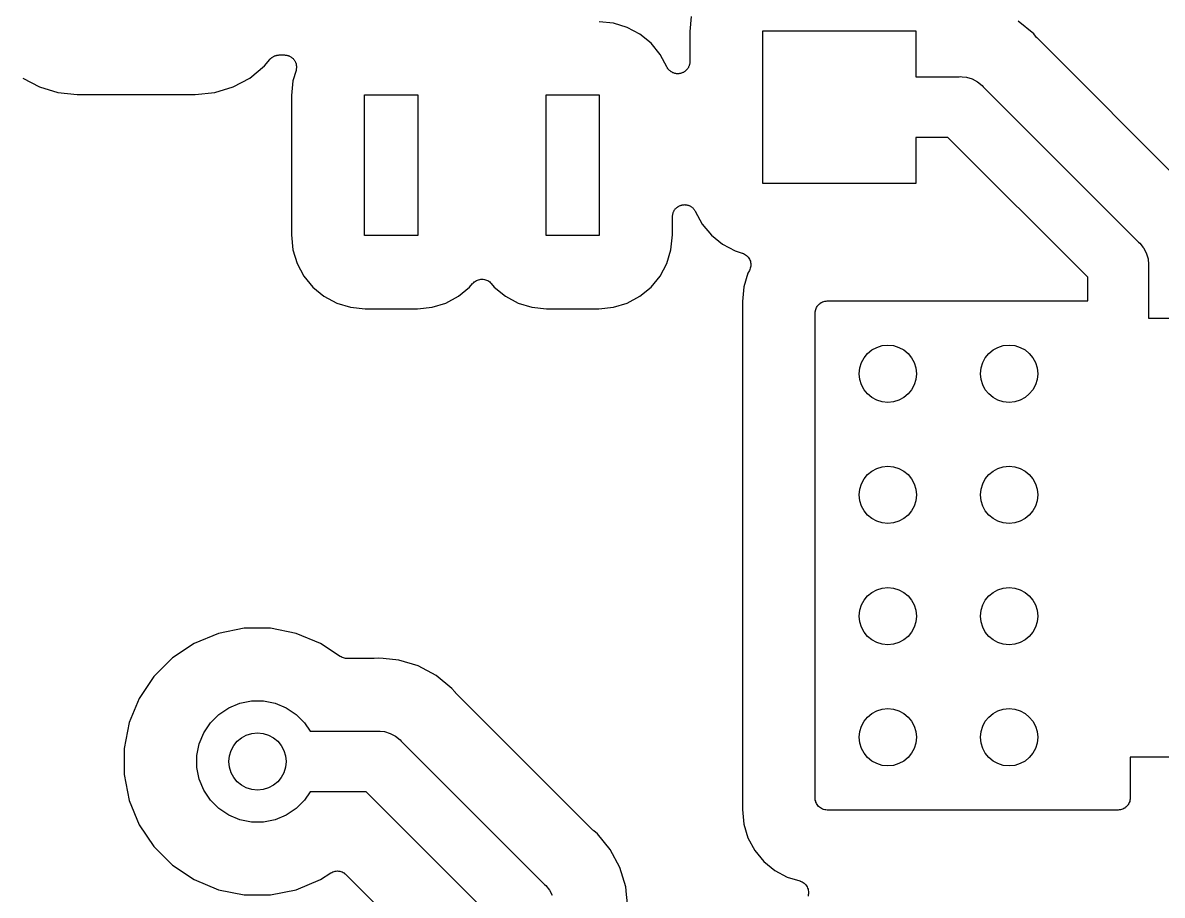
# Model space of a CAD drawing. Extents: x 122.4 to 185.8, y -118.8 to -64.3.
# Drawn here: x 139.27 to 151.21, y -83.7 to -74.55 of the extents above; entities that cross this region are included whole.
import ezdxf

# ---------------------------------------------------------------- set-up
doc = ezdxf.new("R2010")
doc.units = 0
doc.layers.add('BLACK', color=7, linetype='CONTINUOUS')

msp = doc.modelspace()

# ---------------------------------------------------------------- linework, layer by layer
at = {"layer": 'BLACK', "linetype": 'CONTINUOUS'}
for p, q in [((145.463, -74.56), (145.313, -74.5453)), ((145.606, -74.6036), (145.463, -74.56)), ((145.739, -74.6744), (145.606, -74.6036)), ((146.277, -74.4886), (146.262, -74.6442)), ((149.865, -74.671), (149.701, -74.5361)), ((145.855, -74.7696), (145.739, -74.6744)), ((146.262, -74.6442), (146.262, -74.9617)), ((147.028, -76.238), (147.028, -74.638)), ((147.028, -74.638), (148.628, -74.638)), ((148.628, -74.638), (148.628, -75.1205)), ((149.895, -74.7074), (149.865, -74.671)), ((149.899, -74.7111), (149.895, -74.7074)), ((149.902, -74.7153), (149.899, -74.7111)), ((149.903, -74.7166), (149.902, -74.7153)), ((151.47, -76.2838), (149.903, -74.7166)), ((145.95, -74.8856), (145.855, -74.7696)), ((141.805, -75.0072), (141.862, -74.9383)), ((141.862, -74.9383), (141.863, -74.937)), ((141.863, -74.937), (141.867, -74.9331)), ((141.867, -74.9331), (141.87, -74.9288)), ((141.87, -74.9288), (141.876, -74.9245)), ((141.876, -74.9245), (141.881, -74.9197)), ((141.881, -74.9197), (141.885, -74.9166)), ((141.885, -74.9166), (141.89, -74.9131)), ((141.89, -74.9131), (141.896, -74.9099)), ((141.896, -74.9099), (141.901, -74.9062)), ((141.901, -74.9062), (141.907, -74.9041)), ((141.907, -74.9041), (141.911, -74.9015)), ((141.911, -74.9015), (141.918, -74.8995)), ((141.918, -74.8995), (141.924, -74.897)), ((141.924, -74.897), (141.93, -74.8959)), ((141.93, -74.8959), (141.935, -74.8943)), ((141.935, -74.8943), (141.942, -74.8937)), ((141.942, -74.8937), (141.949, -74.8924)), ((141.949, -74.8924), (141.954, -74.8924)), ((141.954, -74.8924), (141.96, -74.8919)), ((141.96, -74.8919), (142.014, -74.8919)), ((142.014, -74.8919), (142.016, -74.8919)), ((142.016, -74.8919), (142.022, -74.8926)), ((142.022, -74.8926), (142.028, -74.8926)), ((142.028, -74.8926), (142.034, -74.8939)), ((142.034, -74.8939), (142.041, -74.8947)), ((142.041, -74.8947), (142.046, -74.8964)), ((142.046, -74.8964), (142.052, -74.8976)), ((142.052, -74.8976), (142.058, -74.9002)), ((142.058, -74.9002), (142.064, -74.9022)), ((142.064, -74.9022), (142.069, -74.905)), ((142.069, -74.905), (142.075, -74.9073)), ((142.075, -74.9073), (142.08, -74.9109)), ((142.08, -74.9109), (142.086, -74.9141)), ((142.086, -74.9141), (142.09, -74.9179)), ((142.09, -74.9179), (142.095, -74.9211)), ((142.095, -74.9211), (142.1, -74.9258)), ((142.1, -74.9258), (142.105, -74.93)), ((142.105, -74.93), (142.109, -74.9346)), ((142.109, -74.9346), (142.113, -74.9388)), ((142.113, -74.9388), (142.116, -74.9442)), ((142.116, -74.9442), (142.12, -74.9494)), ((142.12, -74.9494), (142.123, -74.9545)), ((142.123, -74.9545), (142.126, -74.9594)), ((142.126, -74.9594), (142.129, -74.9655)), ((146.023, -75.0215), (145.95, -74.8856)), ((146.262, -74.9634), (146.261, -74.9695)), ((146.262, -74.9617), (146.262, -74.9634)), ((141.651, -75.1335), (141.805, -75.0072)), ((142.136, -75.0558), (142.104, -75.1616)), ((142.129, -74.9655), (142.132, -74.9713)), ((142.132, -74.9713), (142.134, -74.9769)), ((142.134, -74.9769), (142.136, -74.9823)), ((142.136, -74.9823), (142.137, -74.9888)), ((142.137, -75.05), (142.136, -75.0558)), ((142.137, -74.9888), (142.139, -74.9951)), ((142.139, -75.0444), (142.137, -75.05)), ((142.139, -74.9951), (142.139, -75.0009)), ((142.139, -75.0009), (142.141, -75.0067)), ((142.141, -75.0315), (142.139, -75.0379)), ((142.139, -75.0379), (142.139, -75.0444)), ((142.141, -75.0067), (142.141, -75.0132)), ((142.141, -75.0132), (142.141, -75.0198)), ((142.141, -75.0198), (142.141, -75.0256)), ((142.141, -75.0256), (142.141, -75.0315)), ((146.026, -75.0266), (146.023, -75.0215)), ((146.029, -75.0319), (146.026, -75.0266)), ((146.033, -75.0369), (146.029, -75.0319)), ((146.036, -75.0421), (146.033, -75.0369)), ((146.041, -75.0464), (146.036, -75.0421)), ((146.045, -75.0511), (146.041, -75.0464)), ((146.049, -75.0552), (146.045, -75.0511)), ((146.054, -75.0597), (146.049, -75.0552)), ((146.059, -75.0631), (146.054, -75.0597)), ((146.064, -75.0669), (146.059, -75.0631)), ((146.069, -75.07), (146.064, -75.0669)), ((146.075, -75.0735), (146.069, -75.07)), ((146.08, -75.0758), (146.075, -75.0735)), ((146.085, -75.0787), (146.08, -75.0758)), ((146.092, -75.0806), (146.085, -75.0787)), ((146.097, -75.0831), (146.092, -75.0806)), ((146.103, -75.0843), (146.097, -75.0831)), ((146.171, -75.0834), (146.165, -75.0846)), ((146.176, -75.0811), (146.171, -75.0834)), ((146.182, -75.0794), (146.176, -75.0811)), ((146.188, -75.0765), (146.182, -75.0794)), ((146.194, -75.0741), (146.188, -75.0765)), ((146.199, -75.0707), (146.194, -75.0741)), ((146.204, -75.0679), (146.199, -75.0707)), ((146.209, -75.0639), (146.204, -75.0679)), ((146.214, -75.0605), (146.209, -75.0639)), ((146.219, -75.0562), (146.214, -75.0605)), ((146.224, -75.0524), (146.219, -75.0562)), ((146.228, -75.0475), (146.224, -75.0524)), ((146.232, -75.0431), (146.228, -75.0475)), ((146.236, -75.0381), (146.232, -75.0431)), ((146.239, -75.0334), (146.236, -75.0381)), ((146.243, -75.0279), (146.239, -75.0334)), ((146.246, -75.0226), (146.243, -75.0279)), ((146.249, -75.017), (146.246, -75.0226)), ((146.251, -75.0117), (146.249, -75.017)), ((146.253, -75.0056), (146.251, -75.0117)), ((146.256, -74.9998), (146.253, -75.0056)), ((146.257, -74.9939), (146.256, -74.9998)), ((146.259, -74.9881), (146.257, -74.9939)), ((146.26, -74.9818), (146.259, -74.9881)), ((146.261, -74.9755), (146.26, -74.9818)), ((146.261, -74.9695), (146.261, -74.9755)), ((139.273, -75.1335), (139.448, -75.2274)), ((141.476, -75.2274), (141.651, -75.1335)), ((142.104, -75.1616), (142.088, -75.3172)), ((146.109, -75.0861), (146.103, -75.0843)), ((146.115, -75.0867), (146.109, -75.0861)), ((146.122, -75.088), (146.115, -75.0867)), ((146.128, -75.088), (146.122, -75.088)), ((146.134, -75.0887), (146.128, -75.088)), ((146.14, -75.0881), (146.134, -75.0887)), ((146.146, -75.0881), (146.14, -75.0881)), ((146.152, -75.087), (146.146, -75.0881)), ((146.158, -75.0864), (146.152, -75.087)), ((146.165, -75.0846), (146.158, -75.0864)), ((148.628, -75.1205), (149.082, -75.1205)), ((149.082, -75.1205), (149.098, -75.119)), ((149.098, -75.119), (149.114, -75.1205)), ((149.114, -75.1205), (149.16, -75.1251)), ((149.16, -75.1251), (149.22, -75.1432)), ((149.22, -75.1432), (149.275, -75.1727)), ((149.275, -75.1727), (149.324, -75.2124)), ((139.448, -75.2274), (139.639, -75.2852)), ((139.639, -75.2852), (139.843, -75.3053)), ((139.843, -75.3053), (141.081, -75.3053)), ((141.081, -75.3053), (141.285, -75.2852)), ((141.285, -75.2852), (141.476, -75.2274)), ((142.088, -75.3172), (142.088, -76.778)), ((142.855, -76.7842), (142.855, -75.311)), ((142.855, -75.311), (143.413, -75.311)), ((143.413, -75.311), (143.413, -76.7842)), ((144.755, -76.7842), (144.755, -75.311)), ((144.755, -75.311), (145.313, -75.311)), ((145.313, -75.311), (145.313, -76.7842)), ((149.324, -75.2124), (149.334, -75.2245)), ((149.334, -75.2245), (150.962, -76.8535)), ((148.966, -75.7555), (148.628, -75.7555)), ((148.628, -75.7555), (148.628, -76.238)), ((150.431, -77.2205), (148.966, -75.7555)), ((148.628, -76.238), (147.028, -76.238)), ((146.099, -76.5212), (146.102, -76.5156)), ((146.102, -76.5156), (146.106, -76.5109)), ((146.106, -76.5109), (146.109, -76.5059)), ((146.109, -76.5059), (146.114, -76.5015)), ((146.114, -76.5015), (146.118, -76.4966)), ((146.118, -76.4966), (146.123, -76.4928)), ((146.123, -76.4928), (146.127, -76.4885)), ((146.127, -76.4885), (146.132, -76.4851)), ((146.132, -76.4851), (146.137, -76.4811)), ((146.137, -76.4811), (146.143, -76.4783)), ((146.143, -76.4783), (146.148, -76.4749)), ((146.148, -76.4749), (146.153, -76.4725)), ((146.153, -76.4725), (146.159, -76.4696)), ((146.159, -76.4696), (146.165, -76.4679)), ((146.165, -76.4679), (146.171, -76.4656)), ((146.171, -76.4656), (146.177, -76.4644)), ((146.177, -76.4644), (146.183, -76.4626)), ((146.183, -76.4626), (146.189, -76.462)), ((146.189, -76.462), (146.195, -76.4609)), ((146.195, -76.4609), (146.201, -76.4609)), ((146.201, -76.4609), (146.208, -76.4603)), ((146.208, -76.4603), (146.214, -76.461)), ((146.214, -76.461), (146.22, -76.461)), ((146.22, -76.461), (146.226, -76.4623)), ((146.226, -76.4623), (146.232, -76.4629)), ((146.232, -76.4629), (146.238, -76.4647)), ((146.238, -76.4647), (146.244, -76.4659)), ((146.244, -76.4659), (146.25, -76.4684)), ((146.25, -76.4684), (146.256, -76.4703)), ((146.256, -76.4703), (146.261, -76.4732)), ((146.261, -76.4732), (146.267, -76.4755)), ((146.267, -76.4755), (146.272, -76.479)), ((146.272, -76.479), (146.278, -76.4821)), ((146.278, -76.4821), (146.282, -76.4859)), ((146.282, -76.4859), (146.287, -76.4893)), ((146.287, -76.4893), (146.292, -76.4938)), ((146.292, -76.4938), (146.297, -76.4979)), ((146.297, -76.4979), (146.301, -76.5026)), ((146.301, -76.5026), (146.305, -76.5069)), ((146.305, -76.5069), (146.308, -76.5121)), ((146.308, -76.5121), (146.312, -76.5171)), ((146.08, -76.5735), (146.082, -76.5673)), ((146.08, -76.5795), (146.08, -76.5735)), ((146.08, -76.5856), (146.08, -76.5795)), ((146.08, -76.5873), (146.08, -76.5856)), ((146.08, -76.778), (146.08, -76.5873)), ((146.082, -76.5609), (146.084, -76.5551)), ((146.082, -76.5673), (146.082, -76.5609)), ((146.084, -76.5551), (146.086, -76.5492)), ((146.086, -76.5492), (146.088, -76.5434)), ((146.088, -76.5434), (146.09, -76.5373)), ((146.09, -76.5373), (146.093, -76.532)), ((146.093, -76.532), (146.095, -76.5264)), ((146.095, -76.5264), (146.099, -76.5212)), ((146.312, -76.5171), (146.315, -76.5224)), ((146.315, -76.5224), (146.319, -76.5275)), ((146.319, -76.5275), (146.391, -76.6634)), ((146.391, -76.6634), (146.487, -76.7794)), ((142.088, -76.778), (142.104, -76.9336)), ((143.413, -76.7842), (142.855, -76.7842)), ((145.313, -76.7842), (144.755, -76.7842)), ((146.064, -76.9336), (146.08, -76.778)), ((146.487, -76.7794), (146.603, -76.8746)), ((150.962, -76.8535), (150.975, -76.8634)), ((150.975, -76.8634), (151.011, -76.9077)), ((142.104, -76.9336), (142.147, -77.0772)), ((146.021, -77.0772), (146.064, -76.9336)), ((146.603, -76.8746), (146.735, -76.9454)), ((146.735, -76.9454), (146.811, -76.9684)), ((146.811, -76.9684), (146.812, -76.9687)), ((146.812, -76.9687), (146.812, -76.9687)), ((146.812, -76.9687), (146.812, -76.9687)), ((146.812, -76.9687), (146.813, -76.9689)), ((146.813, -76.9689), (146.824, -76.9737)), ((146.824, -76.9737), (146.835, -76.9784)), ((146.835, -76.9784), (146.835, -76.9786)), ((146.835, -76.9786), (146.835, -76.9787)), ((146.835, -76.9787), (146.845, -76.9855)), ((146.845, -76.9855), (146.855, -76.9923)), ((146.855, -76.9923), (146.855, -76.9925)), ((146.855, -76.9925), (146.856, -76.9928)), ((146.856, -76.9928), (146.864, -77.0013)), ((151.011, -76.9077), (151.014, -76.9118)), ((151.014, -76.9118), (151.044, -76.9669)), ((151.044, -76.9669), (151.062, -77.0268)), ((142.147, -77.0772), (142.218, -77.2096)), ((145.95, -77.2096), (146.021, -77.0772)), ((146.864, -77.0013), (146.873, -77.0099)), ((146.873, -77.0099), (146.873, -77.0102)), ((146.873, -77.0102), (146.873, -77.0105)), ((146.873, -77.0105), (146.88, -77.0206)), ((146.88, -77.0206), (146.886, -77.0306)), ((146.886, -77.0306), (146.886, -77.0309)), ((146.886, -77.0309), (146.887, -77.0313)), ((146.887, -77.0313), (146.891, -77.0425)), ((146.891, -77.0425), (146.896, -77.0535)), ((146.896, -77.0535), (146.896, -77.0539)), ((146.896, -77.0539), (146.896, -77.0542)), ((146.896, -77.0542), (146.898, -77.0661)), ((146.898, -77.0661), (146.9, -77.0778)), ((146.9, -77.1034), (146.898, -77.1153)), ((146.9, -77.0778), (146.9, -77.0782)), ((146.9, -77.0782), (146.9, -77.0786)), ((146.9, -77.0786), (146.9, -77.0906)), ((146.9, -77.0906), (146.9, -77.1026)), ((146.9, -77.1026), (146.9, -77.103)), ((146.9, -77.103), (146.9, -77.1034)), ((151.062, -77.0268), (151.068, -77.089)), ((151.068, -77.089), (151.066, -77.1046)), ((151.066, -77.1046), (151.066, -77.65)), ((142.218, -77.2096), (142.313, -77.3256)), ((145.855, -77.3256), (145.95, -77.2096)), ((146.871, -77.1786), (146.827, -77.3215)), ((146.886, -77.1498), (146.871, -77.1786)), ((146.891, -77.1387), (146.886, -77.1498)), ((146.895, -77.1277), (146.891, -77.1387)), ((146.898, -77.1153), (146.895, -77.1269)), ((146.895, -77.1269), (146.895, -77.1273)), ((146.895, -77.1273), (146.895, -77.1277)), ((150.431, -77.47), (150.431, -77.2205)), ((142.313, -77.3256), (142.429, -77.4208)), ((143.839, -77.4208), (143.955, -77.3256)), ((143.955, -77.3256), (143.986, -77.2878)), ((143.986, -77.2871), (143.987, -77.2865)), ((143.986, -77.2878), (143.986, -77.2871)), ((143.986, -77.2871), (143.986, -77.2871)), ((143.986, -77.2871), (143.986, -77.2871)), ((143.987, -77.2865), (143.996, -77.278)), ((143.996, -77.278), (144.004, -77.2697)), ((144.004, -77.2695), (144.005, -77.2692)), ((144.004, -77.2697), (144.004, -77.2695)), ((144.005, -77.2692), (144.015, -77.2627)), ((144.015, -77.2627), (144.025, -77.256)), ((144.025, -77.2559), (144.026, -77.2557)), ((144.025, -77.256), (144.025, -77.2559)), ((144.026, -77.2557), (144.037, -77.2513)), ((144.037, -77.2513), (144.048, -77.2467)), ((144.048, -77.2466), (144.049, -77.2465)), ((144.048, -77.2467), (144.048, -77.2466)), ((144.049, -77.2465), (144.06, -77.2442)), ((144.06, -77.2442), (144.072, -77.242)), ((144.072, -77.242), (144.073, -77.2419)), ((144.072, -77.242), (144.072, -77.242)), ((144.073, -77.2419), (144.085, -77.242)), ((144.085, -77.242), (144.097, -77.2421)), ((144.097, -77.2421), (144.097, -77.2421)), ((144.097, -77.2421), (144.098, -77.2421)), ((144.098, -77.2421), (144.109, -77.2446)), ((144.109, -77.2446), (144.121, -77.247)), ((144.121, -77.247), (144.122, -77.2471)), ((144.122, -77.2471), (144.122, -77.2472)), ((144.122, -77.2472), (144.133, -77.2519)), ((144.133, -77.2519), (144.144, -77.2565)), ((144.144, -77.2565), (144.144, -77.2567)), ((144.144, -77.2567), (144.145, -77.2569)), ((144.145, -77.2569), (144.155, -77.2637)), ((144.155, -77.2637), (144.165, -77.2703)), ((144.165, -77.2703), (144.165, -77.2706)), ((144.165, -77.2706), (144.165, -77.2708)), ((144.165, -77.2708), (144.174, -77.2795)), ((144.174, -77.2795), (144.182, -77.2878)), ((144.182, -77.2878), (144.213, -77.3256)), ((144.213, -77.3256), (144.329, -77.4208)), ((145.739, -77.4208), (145.855, -77.3256)), ((146.827, -77.3215), (146.812, -77.4762)), ((142.429, -77.4208), (142.562, -77.4916)), ((143.706, -77.4916), (143.839, -77.4208)), ((144.329, -77.4208), (144.462, -77.4916)), ((145.606, -77.4916), (145.739, -77.4208)), ((147.689, -77.4712), (147.701, -77.47)), ((147.701, -77.47), (150.431, -77.47)), ((142.562, -77.4916), (142.705, -77.5352)), ((142.705, -77.5352), (142.861, -77.5505)), ((142.861, -77.5505), (143.407, -77.5505)), ((143.407, -77.5505), (143.563, -77.5352)), ((143.563, -77.5352), (143.706, -77.4916)), ((144.462, -77.4916), (144.605, -77.5352)), ((144.605, -77.5352), (144.761, -77.5505)), ((144.761, -77.5505), (145.307, -77.5505)), ((145.307, -77.5505), (145.463, -77.5352)), ((145.463, -77.5352), (145.606, -77.4916)), ((146.812, -77.4762), (146.812, -82.7978)), ((147.574, -77.5952), (147.575, -77.5833)), ((147.575, -77.5833), (147.577, -77.5715)), ((147.577, -77.5706), (147.58, -77.5592)), ((147.577, -77.571), (147.577, -77.5706)), ((147.577, -77.5715), (147.577, -77.571)), ((147.58, -77.5592), (147.584, -77.5478)), ((147.584, -77.547), (147.59, -77.5365)), ((147.584, -77.5474), (147.584, -77.547)), ((147.584, -77.5478), (147.584, -77.5474)), ((147.59, -77.5365), (147.596, -77.526)), ((147.596, -77.5252), (147.604, -77.5161)), ((147.596, -77.5256), (147.596, -77.5252)), ((147.596, -77.526), (147.596, -77.5256)), ((147.604, -77.5161), (147.612, -77.5069)), ((147.612, -77.5063), (147.621, -77.4988)), ((147.612, -77.5066), (147.612, -77.5063)), ((147.612, -77.5069), (147.612, -77.5066)), ((147.621, -77.4988), (147.631, -77.4912)), ((147.631, -77.4907), (147.642, -77.4852)), ((147.631, -77.491), (147.631, -77.4907)), ((147.631, -77.4912), (147.631, -77.491)), ((147.642, -77.4852), (147.653, -77.4796)), ((147.653, -77.4792), (147.665, -77.4759)), ((147.653, -77.4795), (147.653, -77.4792)), ((147.653, -77.4796), (147.653, -77.4795)), ((147.665, -77.4759), (147.676, -77.4724)), ((147.676, -77.4724), (147.677, -77.4724)), ((147.677, -77.4723), (147.689, -77.4712)), ((147.677, -77.4724), (147.677, -77.4723)), ((147.574, -77.5961), (147.574, -77.5952)), ((147.574, -77.597), (147.574, -77.5961)), ((147.574, -77.5961), (147.574, -77.5961)), ((147.574, -77.5961), (147.574, -77.5961)), ((147.574, -82.677), (147.574, -77.597)), ((151.066, -77.65), (151.299, -77.65)), ((141.594, -80.899), (141.325, -80.9527)), ((141.87, -80.899), (141.594, -80.899)), ((142.139, -80.9527), (141.87, -80.899)), ((141.325, -80.9527), (141.07, -81.058)), ((142.394, -81.058), (142.139, -80.9527)), ((141.07, -81.058), (140.841, -81.2109)), ((142.599, -81.1951), (142.394, -81.058)), ((140.841, -81.2109), (140.647, -81.4055)), ((142.609, -81.2006), (142.599, -81.1951)), ((142.619, -81.2062), (142.609, -81.2006)), ((142.62, -81.2064), (142.619, -81.2062)), ((142.621, -81.2068), (142.62, -81.2064)), ((142.632, -81.2102), (142.621, -81.2068)), ((142.643, -81.2137), (142.632, -81.2102)), ((142.644, -81.2138), (142.643, -81.2137)), ((142.644, -81.214), (142.644, -81.2138)), ((142.656, -81.2152), (142.644, -81.214)), ((142.668, -81.2165), (142.656, -81.2152)), ((142.669, -81.2165), (142.668, -81.2165)), ((142.943, -81.2165), (142.669, -81.2165)), ((142.669, -81.2165), (142.669, -81.2165)), ((142.669, -81.2165), (142.669, -81.2165)), ((142.669, -81.2165), (142.669, -81.2165)), ((142.948, -81.216), (142.943, -81.2165)), ((142.953, -81.216), (142.948, -81.216)), ((142.955, -81.2159), (142.953, -81.216)), ((143.002, -81.2113), (142.955, -81.2159)), ((143.049, -81.2159), (143.002, -81.2113)), ((143.214, -81.2321), (143.049, -81.2159)), ((143.049, -81.2159), (143.049, -81.2159)), ((143.417, -81.2938), (143.214, -81.2321)), ((140.647, -81.4055), (140.494, -81.6343)), ((143.605, -81.3941), (143.417, -81.2938)), ((143.769, -81.529), (143.605, -81.3941)), ((143.799, -81.5654), (143.769, -81.529)), ((140.494, -81.6343), (140.389, -81.8885)), ((143.803, -81.5691), (143.799, -81.5654)), ((143.806, -81.5733), (143.803, -81.5691)), ((143.807, -81.5746), (143.806, -81.5733)), ((145.247, -83.0148), (143.807, -81.5746)), ((141.327, -81.8028), (141.431, -81.7333)), ((141.431, -81.7333), (141.547, -81.6854)), ((141.547, -81.6854), (141.669, -81.661)), ((141.669, -81.661), (141.795, -81.661)), ((141.795, -81.661), (141.917, -81.6854)), ((141.917, -81.6854), (142.033, -81.7333)), ((142.033, -81.7333), (142.137, -81.8028)), ((141.239, -81.8912), (141.327, -81.8028)), ((142.137, -81.8028), (142.225, -81.8912)), ((140.389, -81.8885), (140.335, -82.1584)), ((141.121, -82.1108), (141.169, -81.9952)), ((141.169, -81.9952), (141.239, -81.8912)), ((142.225, -81.8912), (142.284, -81.9785)), ((142.284, -81.9785), (142.986, -81.9785)), ((142.986, -81.9785), (143.002, -81.977)), ((143.002, -81.977), (143.018, -81.9785)), ((143.018, -81.9785), (143.064, -81.9831)), ((143.064, -81.9831), (143.124, -82.0012)), ((143.124, -82.0012), (143.179, -82.0307)), ((141.097, -82.2335), (141.121, -82.1108)), ((143.179, -82.0307), (143.228, -82.0704)), ((143.228, -82.0704), (143.238, -82.0825)), ((143.238, -82.0825), (144.739, -83.5845)), ((140.335, -82.1584), (140.335, -82.4336)), ((141.097, -82.3585), (141.097, -82.2335)), ((141.121, -82.4812), (141.097, -82.3585)), ((151.299, -82.25), (150.876, -82.25)), ((150.876, -82.25), (150.876, -82.677)), ((140.335, -82.4336), (140.389, -82.7035)), ((141.169, -82.5968), (141.121, -82.4812)), ((141.239, -82.7008), (141.169, -82.5968)), ((140.389, -82.7035), (140.494, -82.9577)), ((141.327, -82.7892), (141.239, -82.7008)), ((142.225, -82.7008), (142.137, -82.7892)), ((142.284, -82.6135), (142.225, -82.7008)), ((142.87, -82.6135), (142.284, -82.6135)), ((144.209, -83.9515), (142.87, -82.6135)), ((147.575, -82.6889), (147.574, -82.677)), ((147.576, -82.7008), (147.575, -82.6889)), ((147.576, -82.7012), (147.576, -82.7008)), ((147.576, -82.7017), (147.576, -82.7012)), ((147.58, -82.7131), (147.576, -82.7017)), ((147.583, -82.7246), (147.58, -82.7131)), ((150.87, -82.7148), (150.866, -82.7262)), ((150.873, -82.7034), (150.87, -82.7148)), ((150.875, -82.6907), (150.873, -82.7025)), ((150.873, -82.7025), (150.873, -82.703)), ((150.873, -82.703), (150.873, -82.7034)), ((150.876, -82.6788), (150.875, -82.6907)), ((150.876, -82.677), (150.876, -82.6779)), ((150.876, -82.6779), (150.876, -82.6779)), ((150.876, -82.6779), (150.876, -82.6779)), ((150.876, -82.6779), (150.876, -82.6788)), ((141.431, -82.8587), (141.327, -82.7892)), ((142.137, -82.7892), (142.033, -82.8587)), ((146.812, -82.7978), (146.827, -82.9525)), ((147.583, -82.725), (147.583, -82.7246)), ((147.584, -82.7254), (147.583, -82.725)), ((147.589, -82.7359), (147.584, -82.7254)), ((147.595, -82.7465), (147.589, -82.7359)), ((147.595, -82.7469), (147.595, -82.7465)), ((147.595, -82.7473), (147.595, -82.7469)), ((147.603, -82.7565), (147.595, -82.7473)), ((147.61, -82.7659), (147.603, -82.7565)), ((147.611, -82.7661), (147.61, -82.7659)), ((147.611, -82.7665), (147.611, -82.7661)), ((147.62, -82.7741), (147.611, -82.7665)), ((147.629, -82.7818), (147.62, -82.7741)), ((147.63, -82.782), (147.629, -82.7818)), ((147.63, -82.7823), (147.63, -82.782)), ((147.641, -82.788), (147.63, -82.7823)), ((147.651, -82.7937), (147.641, -82.788)), ((147.651, -82.7939), (147.651, -82.7937)), ((147.652, -82.7941), (147.651, -82.7939)), ((147.663, -82.7976), (147.652, -82.7941)), ((147.675, -82.8012), (147.663, -82.7976)), ((147.675, -82.8013), (147.675, -82.8012)), ((147.675, -82.8014), (147.675, -82.8013)), ((147.687, -82.8027), (147.675, -82.8014)), ((147.699, -82.804), (147.687, -82.8027)), ((147.7, -82.804), (147.699, -82.804)), ((147.701, -82.804), (147.7, -82.804)), ((147.7, -82.804), (147.7, -82.804)), ((147.7, -82.804), (147.7, -82.804)), ((150.749, -82.804), (147.701, -82.804)), ((150.761, -82.8028), (150.749, -82.804)), ((150.773, -82.8017), (150.761, -82.8028)), ((150.774, -82.8016), (150.773, -82.8016)), ((150.773, -82.8016), (150.773, -82.8017)), ((150.785, -82.7981), (150.774, -82.8016)), ((150.797, -82.7948), (150.785, -82.7981)), ((150.808, -82.7888), (150.797, -82.7944)), ((150.797, -82.7944), (150.797, -82.7945)), ((150.797, -82.7945), (150.797, -82.7948)), ((150.819, -82.7833), (150.808, -82.7888)), ((150.829, -82.7752), (150.819, -82.7828)), ((150.819, -82.7828), (150.819, -82.783)), ((150.819, -82.783), (150.819, -82.7833)), ((150.838, -82.7677), (150.829, -82.7752)), ((150.846, -82.7579), (150.838, -82.7671)), ((150.838, -82.7671), (150.838, -82.7674)), ((150.838, -82.7674), (150.838, -82.7677)), ((150.854, -82.7488), (150.846, -82.7579)), ((150.86, -82.7375), (150.854, -82.748)), ((150.854, -82.748), (150.854, -82.7484)), ((150.854, -82.7484), (150.854, -82.7488)), ((150.866, -82.727), (150.86, -82.7375)), ((150.866, -82.7262), (150.866, -82.7266)), ((150.866, -82.7266), (150.866, -82.727)), ((140.494, -82.9577), (140.647, -83.1865)), ((141.547, -82.9066), (141.431, -82.8587)), ((141.669, -82.931), (141.547, -82.9066)), ((141.795, -82.931), (141.669, -82.931)), ((141.917, -82.9066), (141.795, -82.931)), ((142.033, -82.8587), (141.917, -82.9066)), ((146.827, -82.9525), (146.871, -83.0954)), ((145.252, -83.0182), (145.247, -83.0148)), ((145.255, -83.022), (145.252, -83.0182)), ((145.257, -83.0231), (145.255, -83.022)), ((145.293, -83.053), (145.257, -83.0231)), ((145.428, -83.2174), (145.293, -83.053)), ((140.647, -83.1865), (140.841, -83.3811)), ((146.871, -83.0954), (146.941, -83.227)), ((145.528, -83.4049), (145.428, -83.2174)), ((146.941, -83.227), (147.036, -83.3424)), ((140.841, -83.3811), (141.07, -83.534)), ((145.59, -83.6084), (145.528, -83.4049)), ((147.036, -83.3424), (147.151, -83.4371)), ((147.151, -83.4371), (147.283, -83.5074)), ((141.07, -83.534), (141.325, -83.6393)), ((142.139, -83.6393), (142.394, -83.534)), ((142.394, -83.534), (142.499, -83.4639)), ((142.499, -83.4634), (142.5, -83.4629)), ((142.499, -83.4635), (142.499, -83.4634)), ((142.499, -83.4639), (142.499, -83.4635)), ((142.499, -83.4635), (142.499, -83.4635)), ((142.5, -83.4629), (142.511, -83.4574)), ((142.511, -83.4574), (142.521, -83.4519)), ((142.521, -83.4519), (142.522, -83.4517)), ((142.522, -83.4515), (142.534, -83.4482)), ((142.522, -83.4517), (142.522, -83.4515)), ((142.534, -83.4482), (142.545, -83.4448)), ((142.545, -83.4448), (142.546, -83.4446)), ((142.545, -83.4448), (142.545, -83.4448)), ((142.546, -83.4446), (142.558, -83.4436)), ((142.558, -83.4436), (142.57, -83.4425)), ((142.57, -83.4425), (142.57, -83.4425)), ((142.57, -83.4425), (142.571, -83.4425)), ((142.571, -83.4425), (142.582, -83.4438)), ((142.582, -83.4438), (142.594, -83.445)), ((142.594, -83.445), (142.595, -83.4451)), ((142.595, -83.4451), (142.595, -83.4452)), ((142.595, -83.4452), (142.607, -83.4488)), ((142.607, -83.4488), (142.618, -83.4522)), ((142.618, -83.4522), (142.618, -83.4525)), ((142.618, -83.4525), (142.619, -83.4526)), ((142.619, -83.4526), (142.629, -83.4584)), ((142.629, -83.4584), (142.64, -83.4639)), ((142.64, -83.4639), (142.64, -83.4643)), ((142.64, -83.4643), (142.641, -83.4645)), ((142.641, -83.4645), (142.65, -83.4721)), ((142.65, -83.4721), (142.659, -83.4797)), ((142.659, -83.4797), (143.409, -84.2299)), ((147.283, -83.5074), (147.415, -83.5476)), ((147.415, -83.5476), (147.416, -83.548)), ((147.416, -83.548), (147.416, -83.548)), ((147.416, -83.548), (147.416, -83.548)), ((147.416, -83.548), (147.417, -83.5481)), ((147.417, -83.5481), (147.428, -83.553)), ((147.428, -83.553), (147.439, -83.5577)), ((147.439, -83.5577), (147.439, -83.5578)), ((147.439, -83.5578), (147.44, -83.5579)), ((147.44, -83.5579), (147.45, -83.5649)), ((141.325, -83.6393), (141.594, -83.693)), ((141.87, -83.693), (142.139, -83.6393)), ((144.739, -83.5845), (144.752, -83.5944)), ((144.752, -83.5944), (144.791, -83.6428)), ((144.791, -83.6428), (144.821, -83.6979)), ((145.598, -83.6893), (145.59, -83.6084)), ((147.45, -83.5649), (147.46, -83.5716)), ((147.46, -83.5716), (147.46, -83.5718)), ((147.46, -83.5718), (147.46, -83.572)), ((147.46, -83.572), (147.469, -83.5807)), ((147.469, -83.5807), (147.477, -83.5893)), ((147.477, -83.5893), (147.477, -83.5895)), ((147.477, -83.5895), (147.477, -83.5897)), ((147.477, -83.5897), (147.484, -83.5998)), ((147.484, -83.5998), (147.491, -83.61)), ((147.491, -83.61), (147.491, -83.6102)), ((147.491, -83.6102), (147.491, -83.6104)), ((147.491, -83.6104), (147.495, -83.6219)), ((147.495, -83.6219), (147.5, -83.6329)), ((147.5, -83.6329), (147.5, -83.6332)), ((147.5, -83.6332), (147.5, -83.6334)), ((147.5, -83.6334), (147.502, -83.6454)), ((147.502, -83.6454), (147.505, -83.6572)), ((147.505, -83.6572), (147.505, -83.6575)), ((147.505, -83.6575), (147.505, -83.6578)), ((147.505, -83.6578), (147.505, -83.67)), ((147.505, -83.67), (147.505, -83.682)), ((141.594, -83.693), (141.87, -83.693)), ((145.598, -83.6894), (145.598, -83.6893)), ((145.611, -83.82), (145.598, -83.6894)), ((147.502, -83.6946), (147.5, -83.7063)), ((147.505, -83.6826), (147.502, -83.6946)), ((147.505, -83.682), (147.505, -83.6823)), ((147.505, -83.6823), (147.505, -83.6826))]:
    msp.add_line(p, q, dxfattribs=at)
at = {"layer": 'BLACK'}
for centre in [(148.336, -78.232), (149.606, -78.232), (148.336, -79.502), (149.606, -79.502), (148.336, -80.772), (149.606, -80.772), (148.336, -82.042), (149.606, -82.042), (141.732, -82.296)]:
    msp.add_circle(centre, 0.3, dxfattribs=at)

doc.saveas('drawing.dxf')
